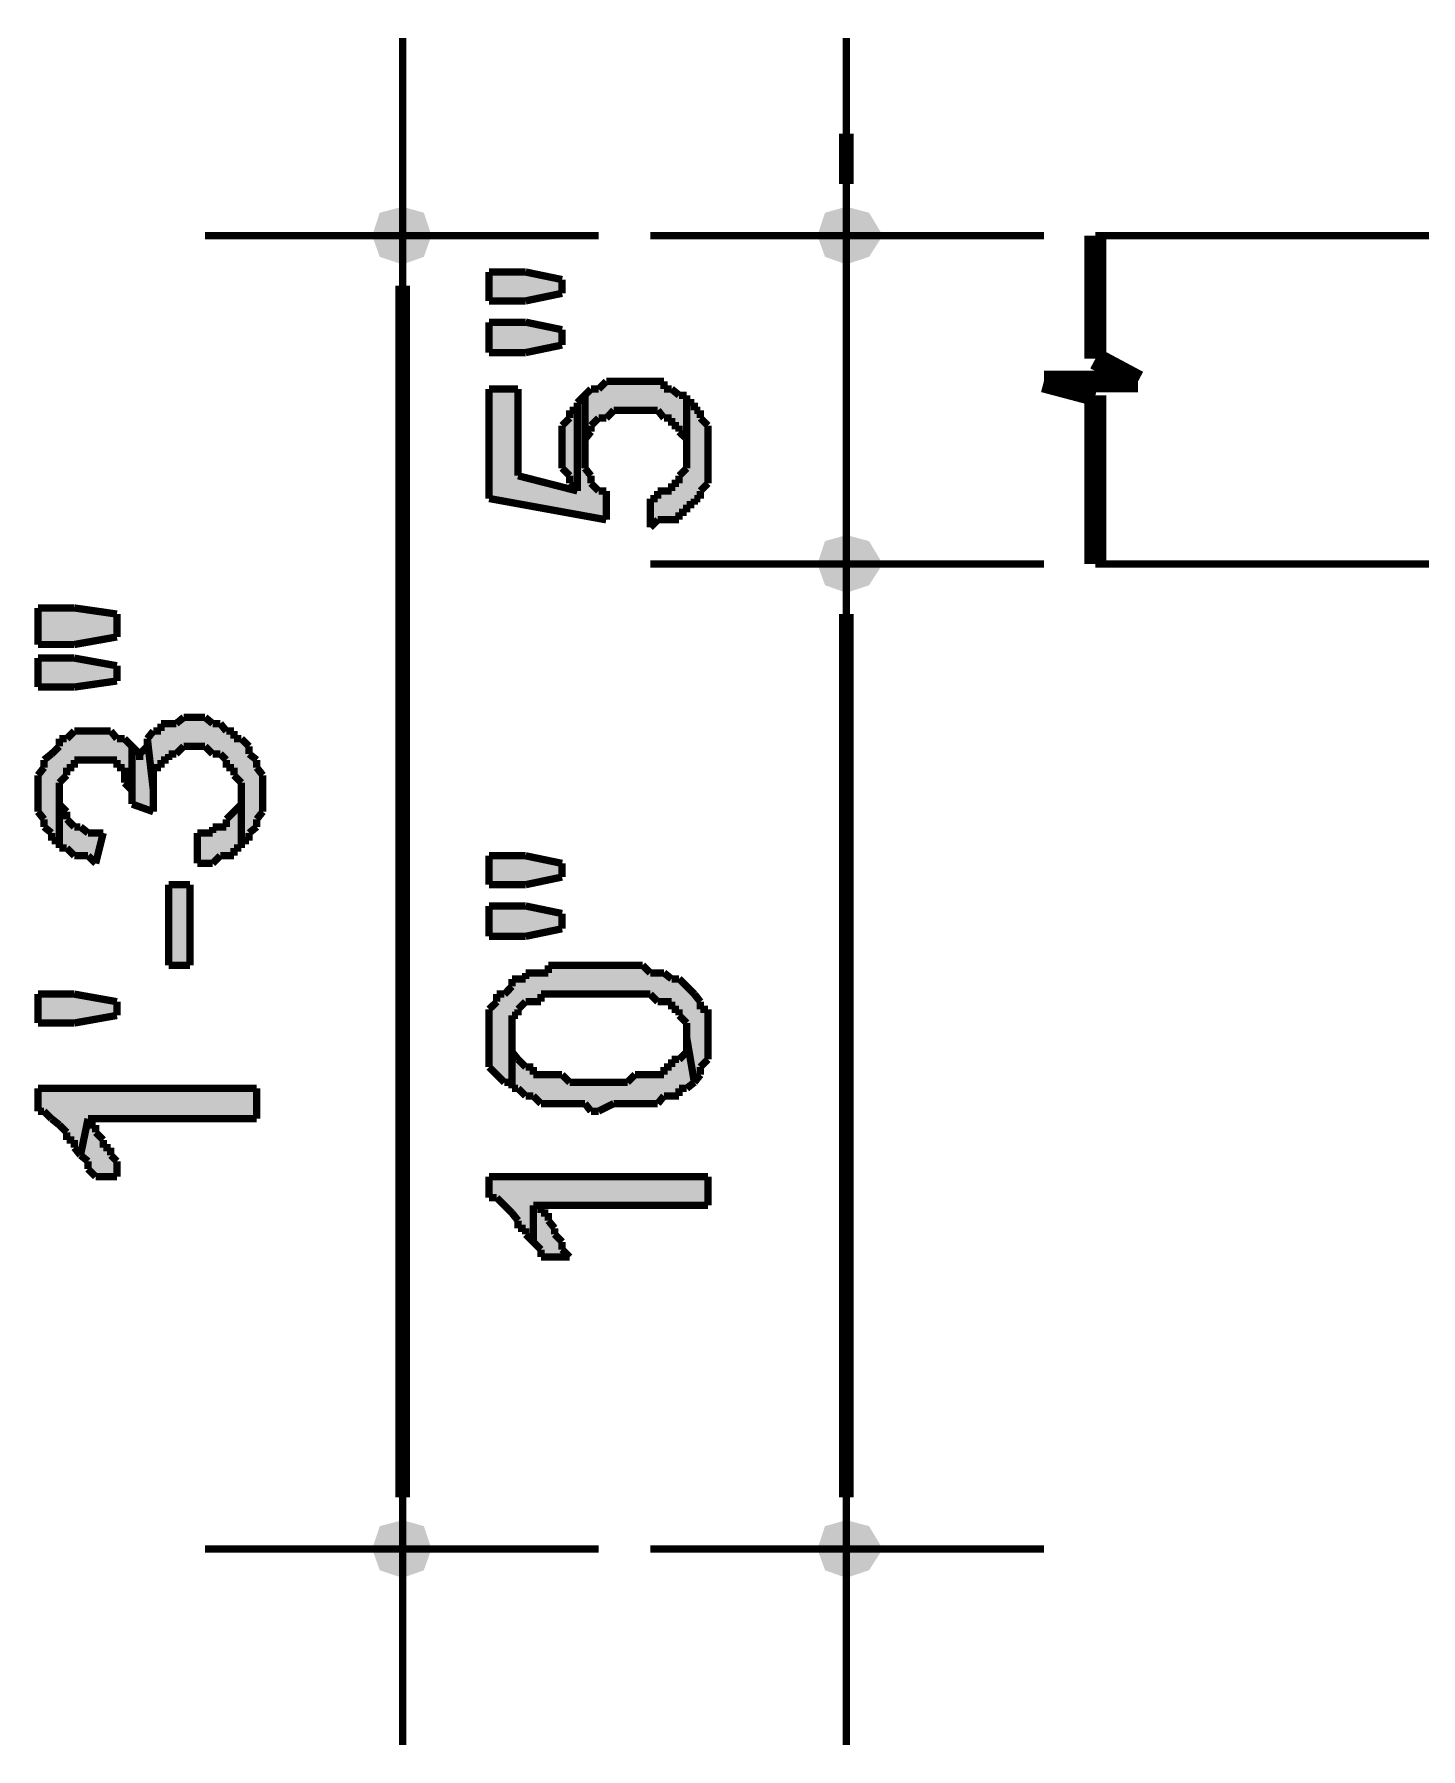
# Model space of a CAD drawing. Header units: millimetres. Extents: x 5 to 350, y 3 to 213.
# Drawn here: x 50.09 to 66.18, y 104.7 to 124.59 of the extents above; entities that cross this region are included whole.
import ezdxf

# ---------------------------------------------------------------- set-up
doc = ezdxf.new("R2010")
doc.units = ezdxf.units.MM
doc.layers.add('H', color=251, linetype='Continuous')
doc.layers.add('P', color=255, linetype='Continuous')

msp = doc.modelspace()

# ---------------------------------------------------------------- hatches: boundary and pattern name
at = {"layer": 'H', "linetype": 'Continuous'}
for points in [[(54.363, 122.255), (54.098, 122.52), (54.363, 122.59), (54.363, 122.255)], [(54.363, 122.255), (54.363, 122.59), (54.61, 122.52), (54.363, 122.255)], [(59.514, 122.255), (59.267, 122.52), (59.514, 122.59), (59.514, 122.255)], [(59.514, 122.255), (59.514, 122.59), (59.778, 122.52), (59.514, 122.255)], [(54.01, 122.255), (54.098, 122.52), (54.363, 122.255), (54.01, 122.255)], [(54.363, 122.255), (54.61, 122.52), (54.698, 122.255), (54.363, 122.255)], [(59.178, 122.255), (59.267, 122.52), (59.514, 122.255), (59.178, 122.255)], [(59.514, 122.255), (59.778, 122.52), (59.937, 122.255), (59.514, 122.255)], [(54.098, 122.008), (54.01, 122.255), (54.363, 122.255), (54.098, 122.008)], [(54.363, 121.92), (54.098, 122.008), (54.363, 122.255), (54.363, 121.92)], [(54.363, 121.92), (54.363, 122.255), (54.61, 122.008), (54.363, 121.92)], [(54.61, 122.008), (54.363, 122.255), (54.698, 122.255), (54.61, 122.008)], [(59.267, 122.008), (59.178, 122.255), (59.514, 122.255), (59.267, 122.008)], [(59.514, 121.92), (59.267, 122.008), (59.514, 122.255), (59.514, 121.92)], [(59.514, 121.92), (59.514, 122.255), (59.778, 122.008), (59.514, 121.92)], [(59.778, 122.008), (59.514, 122.255), (59.937, 122.255), (59.778, 122.008)], [(55.368, 121.497), (55.368, 121.832), (55.792, 121.832), (56.215, 121.744), (56.215, 121.585), (55.792, 121.497), (55.368, 121.497)], [(55.368, 120.897), (55.368, 121.25), (55.792, 121.25), (56.215, 121.162), (56.215, 120.985), (55.792, 120.897), (55.368, 120.897)], [(56.48, 119.892), (56.48, 120.403), (56.55, 120.474), (56.638, 120.474), (56.727, 120.562), (57.397, 120.562), (57.397, 120.474), (57.485, 120.474), (57.573, 120.403), (57.662, 120.403), (57.662, 119.892), (57.573, 119.98), (57.573, 120.05), (57.485, 120.05), (57.485, 120.138), (57.397, 120.138), (57.326, 120.227), (56.815, 120.227), (56.727, 120.138), (56.638, 120.138), (56.55, 120.05), (56.55, 119.98), (56.48, 119.892)], [(56.727, 118.957), (55.368, 119.204), (55.368, 120.474), (55.704, 120.474), (55.704, 119.468), (56.392, 119.292), (56.392, 120.315), (56.48, 120.403), (56.48, 119.556), (56.55, 119.468), (56.55, 119.38), (56.638, 119.292), (56.727, 119.292), (56.727, 118.957)], [(56.392, 119.292), (56.303, 119.38), (56.303, 119.468), (56.215, 119.556), (56.215, 120.05), (56.303, 120.138), (56.303, 120.227), (56.392, 120.227), (56.392, 119.292)], [(57.238, 118.868), (57.238, 119.204), (57.326, 119.204), (57.326, 119.292), (57.485, 119.292), (57.485, 119.38), (57.573, 119.38), (57.573, 119.468), (57.662, 119.556), (57.662, 120.315), (57.75, 120.315), (57.75, 120.227), (57.82, 120.227), (57.82, 120.138), (57.908, 120.05), (57.908, 119.38), (57.82, 119.292), (57.82, 119.204), (57.75, 119.204), (57.75, 119.133), (57.662, 119.133), (57.662, 119.045), (57.573, 119.045), (57.573, 118.957), (57.326, 118.957), (57.238, 118.868)], [(59.514, 118.445), (59.267, 118.71), (59.514, 118.78), (59.514, 118.445)], [(59.514, 118.445), (59.267, 118.71), (59.514, 118.78), (59.514, 118.445)], [(59.514, 118.445), (59.514, 118.78), (59.778, 118.71), (59.514, 118.445)], [(59.514, 118.445), (59.514, 118.78), (59.778, 118.71), (59.514, 118.445)], [(59.178, 118.445), (59.267, 118.71), (59.514, 118.445), (59.178, 118.445)], [(59.178, 118.445), (59.267, 118.71), (59.514, 118.445), (59.178, 118.445)], [(59.514, 118.445), (59.778, 118.71), (59.937, 118.445), (59.514, 118.445)], [(59.514, 118.445), (59.778, 118.71), (59.937, 118.445), (59.514, 118.445)], [(59.267, 118.198), (59.178, 118.445), (59.514, 118.445), (59.267, 118.198)], [(59.267, 118.198), (59.178, 118.445), (59.514, 118.445), (59.267, 118.198)], [(59.514, 118.11), (59.267, 118.198), (59.514, 118.445), (59.514, 118.11)], [(59.514, 118.11), (59.267, 118.198), (59.514, 118.445), (59.514, 118.11)], [(59.514, 118.11), (59.514, 118.445), (59.778, 118.198), (59.514, 118.11)], [(59.778, 118.198), (59.514, 118.445), (59.937, 118.445), (59.778, 118.198)], [(59.514, 118.11), (59.514, 118.445), (59.778, 118.198), (59.514, 118.11)], [(59.778, 118.198), (59.514, 118.445), (59.937, 118.445), (59.778, 118.198)], [(50.13, 117.51), (50.13, 117.934), (50.553, 117.934), (51.047, 117.863), (51.047, 117.598), (50.553, 117.51), (50.13, 117.51)], [(50.13, 117.016), (50.13, 117.352), (50.553, 117.352), (51.047, 117.263), (51.047, 117.087), (50.553, 117.016), (50.13, 117.016)], [(52.493, 115.235), (52.493, 115.905), (52.405, 115.993), (52.405, 116.082), (52.317, 116.082), (52.317, 116.17), (52.246, 116.24), (52.158, 116.24), (52.07, 116.328), (51.823, 116.328), (51.735, 116.24), (51.647, 116.24), (51.647, 116.17), (51.558, 116.17), (51.558, 116.082), (51.47, 116.082), (51.47, 115.817), (51.4, 116.417), (51.47, 116.505), (51.558, 116.505), (51.558, 116.593), (51.735, 116.593), (51.823, 116.664), (52.07, 116.664), (52.158, 116.593), (52.246, 116.593), (52.317, 116.505), (52.405, 116.505), (52.405, 116.417), (52.493, 116.417), (52.582, 116.328), (52.582, 116.24), (52.67, 116.17), (52.67, 116.082), (52.74, 115.993), (52.74, 115.57), (52.67, 115.482), (52.67, 115.394), (52.582, 115.323), (52.582, 115.235), (52.493, 115.235)], [(50.288, 115.235), (50.288, 115.323), (50.2, 115.394), (50.2, 115.482), (50.13, 115.57), (50.13, 115.993), (50.2, 116.082), (50.2, 116.17), (50.377, 116.328), (50.377, 116.417), (50.465, 116.417), (50.553, 116.505), (50.976, 116.505), (51.047, 116.417), (51.135, 116.417), (51.223, 116.328), (51.223, 115.817), (51.135, 115.905), (51.135, 116.082), (51.047, 116.082), (51.047, 116.17), (50.553, 116.17), (50.553, 116.082), (50.465, 116.082), (50.465, 115.993), (50.377, 115.905), (50.377, 115.235), (50.288, 115.235)], [(51.47, 115.57), (51.223, 115.658), (51.223, 116.328), (51.312, 116.24), (51.4, 116.328), (51.4, 116.417), (51.47, 115.817), (51.47, 115.57)], [(50.8, 114.97), (50.712, 115.058), (50.553, 115.058), (50.465, 115.147), (50.377, 115.147), (50.377, 115.658), (50.465, 115.57), (50.465, 115.482), (50.553, 115.394), (50.624, 115.394), (50.712, 115.323), (50.888, 115.323), (50.8, 114.97)], [(51.982, 114.97), (51.982, 115.323), (52.158, 115.323), (52.158, 115.394), (52.317, 115.394), (52.317, 115.482), (52.493, 115.658), (52.493, 115.147), (52.405, 115.147), (52.405, 115.058), (52.246, 115.058), (52.158, 114.97), (51.982, 114.97)], [(55.368, 114.723), (55.368, 115.058), (55.792, 115.058), (56.215, 114.97), (56.215, 114.812), (55.792, 114.723), (55.368, 114.723)], [(51.647, 113.788), (51.647, 114.723), (51.894, 114.723), (51.894, 113.788), (51.647, 113.788)], [(55.368, 114.124), (55.368, 114.476), (55.792, 114.476), (56.215, 114.388), (56.215, 114.212), (55.792, 114.124), (55.368, 114.124)], [(55.545, 112.43), (55.368, 112.607), (55.368, 113.277), (55.457, 113.365), (55.457, 113.453), (55.545, 113.453), (55.633, 113.542), (55.633, 113.63), (55.792, 113.63), (55.792, 113.7), (56.056, 113.7), (56.056, 113.788), (57.15, 113.788), (57.238, 113.7), (57.397, 113.7), (57.485, 113.63), (57.573, 113.63), (57.82, 113.365), (57.82, 113.277), (57.908, 113.277), (57.908, 112.695), (57.82, 112.607), (57.82, 112.518), (57.75, 112.43), (57.662, 112.942), (57.662, 113.118), (57.573, 113.206), (57.573, 113.277), (57.485, 113.277), (57.485, 113.365), (57.326, 113.365), (57.238, 113.453), (55.968, 113.453), (55.968, 113.365), (55.792, 113.365), (55.704, 113.277), (55.704, 113.206), (55.633, 113.206), (55.633, 112.43), (55.545, 112.43)], [(50.13, 113.118), (50.13, 113.453), (50.553, 113.453), (51.047, 113.365), (51.047, 113.206), (50.553, 113.118), (50.13, 113.118)], [(56.55, 112.095), (56.48, 112.183), (55.968, 112.183), (55.88, 112.272), (55.792, 112.272), (55.704, 112.36), (55.633, 112.36), (55.633, 112.783), (55.792, 112.607), (55.88, 112.607), (55.88, 112.518), (56.215, 112.518), (56.303, 112.43), (56.974, 112.43), (57.062, 112.518), (57.397, 112.518), (57.397, 112.607), (57.485, 112.607), (57.485, 112.695), (57.573, 112.695), (57.662, 112.783), (57.662, 112.942), (57.75, 112.43), (57.662, 112.36), (57.573, 112.36), (57.573, 112.272), (57.397, 112.272), (57.326, 112.183), (56.815, 112.183), (56.638, 112.095), (56.55, 112.095)], [(50.624, 111.584), (50.553, 111.672), (50.553, 111.76), (50.465, 111.76), (50.465, 111.848), (50.2, 112.095), (50.13, 112.095), (50.13, 112.36), (52.67, 112.36), (52.67, 112.007), (50.712, 112.007), (50.624, 111.584)], [(50.8, 111.337), (50.712, 111.425), (50.712, 111.513), (50.624, 111.584), (50.712, 112.007), (50.712, 111.936), (50.8, 111.936), (50.8, 111.848), (50.888, 111.76), (50.888, 111.672), (50.976, 111.672), (50.976, 111.584), (51.047, 111.513), (51.047, 111.337), (50.8, 111.337)], [(55.88, 110.578), (55.792, 110.666), (55.792, 110.737), (55.704, 110.737), (55.704, 110.825), (55.457, 111.09), (55.368, 111.09), (55.368, 111.337), (57.908, 111.337), (57.908, 111.002), (55.88, 111.002), (55.88, 110.578)], [(55.968, 110.402), (55.968, 110.49), (55.88, 110.578), (55.88, 111.002), (55.968, 111.002), (55.968, 110.913), (56.056, 110.913), (56.056, 110.825), (56.127, 110.737), (56.127, 110.666), (56.215, 110.578), (56.215, 110.49), (56.303, 110.402), (55.968, 110.402)], [(54.01, 107.015), (54.098, 107.28), (54.363, 107.015), (54.01, 107.015)], [(54.363, 107.015), (54.098, 107.28), (54.363, 107.35), (54.363, 107.015)], [(54.363, 107.015), (54.363, 107.35), (54.61, 107.28), (54.363, 107.015)], [(54.363, 107.015), (54.61, 107.28), (54.698, 107.015), (54.363, 107.015)], [(59.178, 107.015), (59.267, 107.28), (59.514, 107.015), (59.178, 107.015)], [(59.514, 107.015), (59.267, 107.28), (59.514, 107.35), (59.514, 107.015)], [(59.514, 107.015), (59.514, 107.35), (59.778, 107.28), (59.514, 107.015)], [(59.514, 107.015), (59.778, 107.28), (59.937, 107.015), (59.514, 107.015)], [(54.098, 106.768), (54.01, 107.015), (54.363, 107.015), (54.098, 106.768)], [(54.363, 106.68), (54.098, 106.768), (54.363, 107.015), (54.363, 106.68)], [(54.363, 106.68), (54.363, 107.015), (54.61, 106.768), (54.363, 106.68)], [(54.61, 106.768), (54.363, 107.015), (54.698, 107.015), (54.61, 106.768)], [(59.267, 106.768), (59.178, 107.015), (59.514, 107.015), (59.267, 106.768)], [(59.514, 106.68), (59.267, 106.768), (59.514, 107.015), (59.514, 106.68)], [(59.514, 106.68), (59.514, 107.015), (59.778, 106.768), (59.514, 106.68)], [(59.778, 106.768), (59.514, 107.015), (59.937, 107.015), (59.778, 106.768)]]:
    msp.add_hatch(color=256, dxfattribs=at).paths.add_polyline_path(points)

# ---------------------------------------------------------------- linework, layer by layer
at = {"layer": 'P'}
for points, const_width in [([(54.363, 119.98), (54.363, 124.548)], 0.085), ([(59.514, 124.548), (59.514, 119.98)], 0.085), ([(59.514, 122.855), (59.514, 123.437)], 0.169), ([(62.406, 120.826), (62.406, 122.255)], 0.254), ([(52.07, 122.255), (56.638, 122.255)], 0.085), ([(61.807, 122.255), (57.238, 122.255)], 0.085), ([(83.485, 122.255), (62.406, 122.255)], 0.085), ([(54.363, 121.673), (54.363, 107.615)], 0.169), ([(55.368, 121.832), (55.368, 121.497)], 0.085), ([(55.792, 121.832), (55.368, 121.832)], 0.085), ([(56.215, 121.744), (55.792, 121.832)], 0.085), ([(56.215, 121.585), (56.215, 121.744)], 0.085), ([(55.792, 121.497), (56.215, 121.585)], 0.085), ([(55.368, 121.497), (55.792, 121.497)], 0.085), ([(55.368, 121.25), (55.368, 120.897)], 0.085), ([(55.792, 121.25), (55.368, 121.25)], 0.085), ([(56.215, 121.162), (55.792, 121.25)], 0.085), ([(56.215, 120.985), (56.215, 121.162)], 0.085), ([(55.792, 120.897), (56.215, 120.985)], 0.085), ([(62.9, 120.562), (62.406, 120.826)], 0.254), ([(55.368, 120.897), (55.792, 120.897)], 0.085), ([(59.514, 116.17), (59.514, 120.738)], 0.085), ([(59.514, 116.17), (59.514, 120.738)], 0.085), ([(56.727, 120.562), (56.638, 120.474)], 0.085), ([(56.815, 120.562), (56.727, 120.562)], 0.085), ([(56.903, 120.562), (56.815, 120.562)], 0.085), ([(56.974, 120.562), (56.903, 120.562)], 0.085), ([(57.062, 120.562), (56.974, 120.562)], 0.085), ([(57.15, 120.562), (57.062, 120.562)], 0.085), ([(57.238, 120.562), (57.15, 120.562)], 0.085), ([(57.326, 120.562), (57.238, 120.562)], 0.085), ([(57.397, 120.562), (57.326, 120.562)], 0.085), ([(57.397, 120.474), (57.397, 120.562)], 0.085), ([(62.406, 120.403), (61.807, 120.562)], 0.254), ([(61.807, 120.562), (62.9, 120.562)], 0.254), ([(55.368, 120.474), (55.368, 119.204)], 0.085), ([(55.704, 120.474), (55.368, 120.474)], 0.085), ([(55.704, 119.468), (55.704, 120.474)], 0.085), ([(56.48, 120.403), (56.392, 120.315)], 0.085), ([(56.392, 119.292), (56.392, 120.315)], 0.085), ([(56.392, 120.315), (56.392, 120.227)], 0.085), ([(56.392, 120.315), (56.392, 119.292)], 0.085), ([(56.55, 120.474), (56.48, 120.403)], 0.085), ([(56.48, 120.403), (56.48, 119.715)], 0.085), ([(56.48, 120.403), (56.48, 120.403)], 0.085), ([(56.48, 119.715), (56.48, 120.403)], 0.085), ([(56.638, 120.474), (56.55, 120.474)], 0.085), ([(57.485, 120.474), (57.397, 120.474)], 0.085), ([(57.573, 120.403), (57.485, 120.474)], 0.085), ([(57.662, 120.403), (57.573, 120.403)], 0.085), ([(57.662, 120.315), (57.662, 120.403)], 0.085), ([(57.75, 120.315), (57.662, 120.315)], 0.085), ([(57.662, 120.315), (57.662, 119.715)], 0.085), ([(57.662, 119.715), (57.662, 120.315)], 0.085), ([(57.75, 120.227), (57.75, 120.315)], 0.085), ([(62.406, 118.445), (62.406, 120.403)], 0.254), ([(56.303, 120.138), (56.215, 120.05)], 0.085), ([(56.392, 120.227), (56.303, 120.227)], 0.085), ([(56.303, 120.227), (56.303, 120.138)], 0.085), ([(56.55, 120.05), (56.638, 120.138)], 0.085), ([(56.638, 120.138), (56.727, 120.138)], 0.085), ([(56.727, 120.138), (56.815, 120.227)], 0.085), ([(56.815, 120.227), (56.903, 120.227)], 0.085), ([(56.903, 120.227), (56.974, 120.227)], 0.085), ([(56.974, 120.227), (57.062, 120.227)], 0.085), ([(57.062, 120.227), (57.15, 120.227)], 0.085), ([(57.15, 120.227), (57.238, 120.227)], 0.085), ([(57.238, 120.227), (57.326, 120.227)], 0.085), ([(57.326, 120.227), (57.397, 120.138)], 0.085), ([(57.397, 120.138), (57.485, 120.138)], 0.085), ([(57.485, 120.138), (57.485, 120.05)], 0.085), ([(57.82, 120.227), (57.75, 120.227)], 0.085), ([(57.82, 120.138), (57.82, 120.227)], 0.085), ([(57.908, 120.05), (57.82, 120.138)], 0.085), ([(56.215, 120.05), (56.215, 119.98)], 0.085), ([(56.215, 119.98), (56.215, 119.892)], 0.085), ([(56.48, 119.892), (56.55, 119.98)], 0.085), ([(56.55, 119.98), (56.55, 120.05)], 0.085), ([(57.485, 120.05), (57.573, 120.05)], 0.085), ([(57.573, 120.05), (57.573, 119.98)], 0.085), ([(57.573, 119.98), (57.662, 119.892)], 0.085), ([(57.908, 119.98), (57.908, 120.05)], 0.085), ([(57.908, 119.892), (57.908, 119.98)], 0.085), ([(56.215, 119.892), (56.215, 119.803)], 0.085), ([(56.215, 119.803), (56.215, 119.715)], 0.085), ([(56.215, 119.715), (56.215, 119.627)], 0.085), ([(56.48, 119.803), (56.48, 119.892)], 0.085), ([(56.48, 119.715), (56.48, 119.803)], 0.085), ([(56.48, 119.627), (56.48, 119.715)], 0.085), ([(57.662, 119.892), (57.662, 119.803)], 0.085), ([(57.662, 119.803), (57.662, 119.715)], 0.085), ([(57.662, 119.715), (57.662, 119.627)], 0.085), ([(57.908, 119.803), (57.908, 119.892)], 0.085), ([(57.908, 119.715), (57.908, 119.803)], 0.085), ([(57.908, 119.627), (57.908, 119.715)], 0.085), ([(56.215, 119.627), (56.215, 119.556)], 0.085), ([(56.215, 119.556), (56.303, 119.468)], 0.085), ([(56.48, 119.556), (56.48, 119.627)], 0.085), ([(56.55, 119.468), (56.48, 119.556)], 0.085), ([(57.662, 119.556), (57.573, 119.468)], 0.085), ([(57.662, 119.627), (57.662, 119.556)], 0.085), ([(57.908, 119.556), (57.908, 119.627)], 0.085), ([(57.908, 119.468), (57.908, 119.556)], 0.085), ([(56.392, 119.292), (55.704, 119.468)], 0.085), ([(56.303, 119.468), (56.303, 119.38)], 0.085), ([(56.303, 119.38), (56.392, 119.292)], 0.085), ([(56.55, 119.38), (56.55, 119.468)], 0.085), ([(56.638, 119.292), (56.55, 119.38)], 0.085), ([(57.573, 119.38), (57.485, 119.38)], 0.085), ([(57.485, 119.38), (57.485, 119.292)], 0.085), ([(57.573, 119.468), (57.573, 119.38)], 0.085), ([(57.82, 119.292), (57.908, 119.38)], 0.085), ([(57.908, 119.38), (57.908, 119.468)], 0.085), ([(55.368, 119.204), (56.727, 118.957)], 0.085), ([(56.727, 119.292), (56.638, 119.292)], 0.085), ([(56.727, 119.204), (56.727, 119.292)], 0.085), ([(56.727, 118.957), (56.727, 119.204)], 0.085), ([(57.238, 119.204), (57.238, 118.868)], 0.085), ([(57.326, 119.204), (57.238, 119.204)], 0.085), ([(57.397, 119.292), (57.326, 119.292)], 0.085), ([(57.326, 119.292), (57.326, 119.204)], 0.085), ([(57.485, 119.292), (57.397, 119.292)], 0.085), ([(57.662, 119.045), (57.662, 119.133)], 0.085), ([(57.662, 119.133), (57.75, 119.133)], 0.085), ([(57.75, 119.133), (57.75, 119.204)], 0.085), ([(57.75, 119.204), (57.82, 119.204)], 0.085), ([(57.82, 119.204), (57.82, 119.292)], 0.085), ([(57.238, 118.868), (57.326, 118.957)], 0.085), ([(57.326, 118.957), (57.397, 118.957)], 0.085), ([(57.397, 118.957), (57.485, 118.957)], 0.085), ([(57.485, 118.957), (57.573, 118.957)], 0.085), ([(57.573, 118.957), (57.573, 119.045)], 0.085), ([(57.573, 119.045), (57.662, 119.045)], 0.085), ([(57.238, 118.445), (61.807, 118.445)], 0.085), ([(57.238, 118.445), (61.807, 118.445)], 0.085), ([(62.406, 118.445), (68.756, 118.445)], 0.085), ([(50.13, 117.934), (50.13, 117.51)], 0.085), ([(50.553, 117.934), (50.13, 117.934)], 0.085), ([(51.047, 117.863), (50.553, 117.934)], 0.085), ([(51.047, 117.598), (51.047, 117.863)], 0.085), ([(59.514, 117.863), (59.514, 117.352)], 0.169), ([(59.514, 117.863), (59.514, 107.615)], 0.169), ([(50.553, 117.51), (51.047, 117.598)], 0.085), ([(50.13, 117.51), (50.553, 117.51)], 0.085), ([(50.13, 117.352), (50.13, 117.016)], 0.085), ([(50.553, 117.352), (50.13, 117.352)], 0.085), ([(51.047, 117.263), (50.553, 117.352)], 0.085), ([(51.047, 117.087), (51.047, 117.263)], 0.085), ([(50.13, 117.016), (50.553, 117.016)], 0.085), ([(50.553, 117.016), (51.047, 117.087)], 0.085), ([(51.647, 116.593), (51.558, 116.593)], 0.085), ([(51.558, 116.593), (51.558, 116.505)], 0.085), ([(51.735, 116.593), (51.647, 116.593)], 0.085), ([(51.823, 116.664), (51.735, 116.593)], 0.085), ([(51.894, 116.664), (51.823, 116.664)], 0.085), ([(51.982, 116.664), (51.894, 116.664)], 0.085), ([(52.07, 116.664), (51.982, 116.664)], 0.085), ([(52.158, 116.593), (52.07, 116.664)], 0.085), ([(52.246, 116.593), (52.158, 116.593)], 0.085), ([(52.317, 116.505), (52.246, 116.593)], 0.085), ([(50.465, 116.417), (50.377, 116.417)], 0.085), ([(50.377, 116.417), (50.377, 116.328)], 0.085), ([(50.553, 116.505), (50.465, 116.417)], 0.085), ([(50.624, 116.505), (50.553, 116.505)], 0.085), ([(50.712, 116.505), (50.624, 116.505)], 0.085), ([(50.8, 116.505), (50.712, 116.505)], 0.085), ([(50.888, 116.505), (50.8, 116.505)], 0.085), ([(50.976, 116.505), (50.888, 116.505)], 0.085), ([(51.047, 116.417), (50.976, 116.505)], 0.085), ([(51.135, 116.417), (51.047, 116.417)], 0.085), ([(51.223, 116.328), (51.135, 116.417)], 0.085), ([(51.47, 116.505), (51.4, 116.417)], 0.085), ([(51.4, 116.417), (51.47, 115.817)], 0.085), ([(51.47, 115.817), (51.4, 116.417)], 0.085), ([(51.4, 116.417), (51.4, 116.328)], 0.085), ([(51.558, 116.505), (51.47, 116.505)], 0.085), ([(52.405, 116.505), (52.317, 116.505)], 0.085), ([(52.405, 116.417), (52.405, 116.505)], 0.085), ([(52.493, 116.417), (52.405, 116.417)], 0.085), ([(52.582, 116.328), (52.493, 116.417)], 0.085), ([(50.288, 116.24), (50.2, 116.17)], 0.085), ([(50.2, 116.17), (50.2, 116.082)], 0.085), ([(50.377, 116.328), (50.288, 116.24)], 0.085), ([(50.553, 116.082), (50.553, 116.17)], 0.085), ([(50.553, 116.17), (50.624, 116.17)], 0.085), ([(50.624, 116.17), (50.712, 116.17)], 0.085), ([(50.712, 116.17), (50.8, 116.17)], 0.085), ([(50.8, 116.17), (50.888, 116.17)], 0.085), ([(50.888, 116.17), (50.976, 116.17)], 0.085), ([(50.976, 116.17), (51.047, 116.17)], 0.085), ([(51.047, 116.17), (51.047, 116.082)], 0.085), ([(51.312, 116.24), (51.223, 116.328)], 0.085), ([(51.223, 116.328), (51.223, 115.658)], 0.085), ([(51.223, 115.658), (51.223, 116.328)], 0.085), ([(51.4, 116.328), (51.312, 116.24)], 0.085), ([(51.312, 116.24), (51.312, 116.17)], 0.085), ([(51.312, 116.17), (51.312, 116.24)], 0.085), ([(51.558, 116.082), (51.558, 116.17)], 0.085), ([(51.558, 116.17), (51.647, 116.17)], 0.085), ([(51.647, 116.17), (51.647, 116.24)], 0.085), ([(51.647, 116.24), (51.735, 116.24)], 0.085), ([(51.735, 116.24), (51.823, 116.328)], 0.085), ([(51.823, 116.328), (51.894, 116.328)], 0.085), ([(51.894, 116.328), (51.982, 116.328)], 0.085), ([(51.982, 116.328), (52.07, 116.328)], 0.085), ([(52.07, 116.328), (52.158, 116.24)], 0.085), ([(52.158, 116.24), (52.246, 116.24)], 0.085), ([(52.246, 116.24), (52.317, 116.17)], 0.085), ([(52.317, 116.17), (52.317, 116.082)], 0.085), ([(52.582, 116.24), (52.582, 116.328)], 0.085), ([(52.67, 116.17), (52.582, 116.24)], 0.085), ([(52.67, 116.082), (52.67, 116.17)], 0.085), ([(50.2, 116.082), (50.13, 115.993)], 0.085), ([(50.13, 115.993), (50.13, 115.905)], 0.085), ([(50.377, 115.905), (50.465, 115.993)], 0.085), ([(50.465, 115.993), (50.465, 116.082)], 0.085), ([(50.465, 116.082), (50.553, 116.082)], 0.085), ([(51.047, 116.082), (51.135, 116.082)], 0.085), ([(51.135, 116.082), (51.135, 115.993)], 0.085), ([(51.135, 115.993), (51.135, 115.905)], 0.085), ([(51.47, 115.993), (51.47, 116.082)], 0.085), ([(51.47, 116.082), (51.558, 116.082)], 0.085), ([(51.47, 115.905), (51.47, 115.993)], 0.085), ([(52.317, 116.082), (52.405, 116.082)], 0.085), ([(52.405, 116.082), (52.405, 115.993)], 0.085), ([(52.405, 115.993), (52.493, 115.905)], 0.085), ([(52.74, 115.993), (52.67, 116.082)], 0.085), ([(52.74, 115.905), (52.74, 115.993)], 0.085), ([(50.13, 115.905), (50.13, 115.817)], 0.085), ([(50.13, 115.817), (50.13, 115.746)], 0.085), ([(50.13, 115.746), (50.13, 115.658)], 0.085), ([(50.377, 115.817), (50.377, 115.905)], 0.085), ([(50.377, 115.746), (50.377, 115.817)], 0.085), ([(50.377, 115.658), (50.377, 115.746)], 0.085), ([(50.377, 115.746), (50.377, 115.746)], 0.085), ([(50.377, 115.746), (50.377, 115.235)], 0.085), ([(50.377, 115.235), (50.377, 115.746)], 0.085), ([(51.135, 115.905), (51.223, 115.817)], 0.085), ([(51.223, 115.817), (51.223, 115.746)], 0.085), ([(51.223, 115.746), (51.223, 115.658)], 0.085), ([(51.47, 115.817), (51.47, 115.905)], 0.085), ([(51.47, 115.746), (51.47, 115.817)], 0.085), ([(51.47, 115.658), (51.47, 115.746)], 0.085), ([(52.493, 115.905), (52.493, 115.817)], 0.085), ([(52.493, 115.147), (52.493, 115.817)], 0.085), ([(52.493, 115.817), (52.493, 115.746)], 0.085), ([(52.493, 115.817), (52.493, 115.147)], 0.085), ([(52.493, 115.746), (52.493, 115.658)], 0.085), ([(52.74, 115.817), (52.74, 115.905)], 0.085), ([(52.74, 115.746), (52.74, 115.817)], 0.085), ([(52.74, 115.658), (52.74, 115.746)], 0.085), ([(50.13, 115.658), (50.13, 115.57)], 0.085), ([(50.13, 115.57), (50.2, 115.482)], 0.085), ([(50.465, 115.57), (50.377, 115.658)], 0.085), ([(50.465, 115.482), (50.465, 115.57)], 0.085), ([(51.223, 115.658), (51.47, 115.57)], 0.085), ([(51.223, 115.658), (51.223, 115.658)], 0.085), ([(51.47, 115.57), (51.47, 115.658)], 0.085), ([(52.405, 115.57), (52.317, 115.482)], 0.085), ([(52.493, 115.658), (52.405, 115.57)], 0.085), ([(52.67, 115.482), (52.74, 115.57)], 0.085), ([(52.74, 115.57), (52.74, 115.658)], 0.085), ([(50.2, 115.482), (50.2, 115.394)], 0.085), ([(50.2, 115.394), (50.288, 115.323)], 0.085), ([(50.553, 115.394), (50.465, 115.482)], 0.085), ([(50.624, 115.394), (50.553, 115.394)], 0.085), ([(50.712, 115.323), (50.624, 115.394)], 0.085), ([(52.246, 115.394), (52.158, 115.394)], 0.085), ([(52.158, 115.394), (52.158, 115.323)], 0.085), ([(52.317, 115.394), (52.246, 115.394)], 0.085), ([(52.317, 115.482), (52.317, 115.394)], 0.085), ([(52.582, 115.323), (52.67, 115.394)], 0.085), ([(52.67, 115.394), (52.67, 115.482)], 0.085), ([(50.288, 115.323), (50.288, 115.235)], 0.085), ([(50.288, 115.235), (50.377, 115.235)], 0.085), ([(50.377, 115.235), (50.377, 115.147)], 0.085), ([(50.377, 115.147), (50.465, 115.147)], 0.085), ([(50.465, 115.147), (50.553, 115.058)], 0.085), ([(50.8, 115.323), (50.712, 115.323)], 0.085), ([(50.8, 114.97), (50.888, 115.323)], 0.085), ([(50.888, 115.323), (50.8, 115.323)], 0.085), ([(51.982, 115.323), (51.982, 114.97)], 0.085), ([(52.07, 115.323), (51.982, 115.323)], 0.085), ([(52.158, 115.323), (52.07, 115.323)], 0.085), ([(52.405, 115.058), (52.405, 115.147)], 0.085), ([(52.405, 115.147), (52.493, 115.147)], 0.085), ([(52.493, 115.147), (52.493, 115.235)], 0.085), ([(52.493, 115.235), (52.582, 115.235)], 0.085), ([(52.582, 115.235), (52.582, 115.323)], 0.085), ([(50.553, 115.058), (50.624, 115.058)], 0.085), ([(50.624, 115.058), (50.712, 115.058)], 0.085), ([(50.712, 115.058), (50.8, 114.97)], 0.085), ([(51.982, 114.97), (52.07, 114.97)], 0.085), ([(52.07, 114.97), (52.158, 114.97)], 0.085), ([(52.158, 114.97), (52.246, 115.058)], 0.085), ([(52.246, 115.058), (52.317, 115.058)], 0.085), ([(52.317, 115.058), (52.405, 115.058)], 0.085), ([(55.368, 115.058), (55.368, 114.723)], 0.085), ([(55.792, 115.058), (55.368, 115.058)], 0.085), ([(56.215, 114.97), (55.792, 115.058)], 0.085), ([(56.215, 114.812), (56.215, 114.97)], 0.085), ([(55.792, 114.723), (56.215, 114.812)], 0.085), ([(51.647, 113.788), (51.647, 114.723)], 0.085), ([(51.647, 114.723), (51.894, 114.723)], 0.085), ([(51.894, 114.723), (51.894, 113.788)], 0.085), ([(55.368, 114.723), (55.792, 114.723)], 0.085), ([(55.368, 114.476), (55.368, 114.124)], 0.085), ([(55.792, 114.476), (55.368, 114.476)], 0.085), ([(56.215, 114.388), (55.792, 114.476)], 0.085), ([(56.215, 114.212), (56.215, 114.388)], 0.085), ([(55.792, 114.124), (56.215, 114.212)], 0.085), ([(55.368, 114.124), (55.792, 114.124)], 0.085), ([(51.894, 113.788), (51.647, 113.788)], 0.085), ([(51.894, 113.788), (51.894, 113.788)], 0.085), ([(56.127, 113.788), (56.056, 113.788)], 0.085), ([(56.056, 113.788), (56.056, 113.7)], 0.085), ([(56.215, 113.788), (56.127, 113.788)], 0.085), ([(56.303, 113.788), (56.215, 113.788)], 0.085), ([(56.392, 113.788), (56.303, 113.788)], 0.085), ([(56.48, 113.788), (56.392, 113.788)], 0.085), ([(56.55, 113.788), (56.48, 113.788)], 0.085), ([(56.638, 113.788), (56.55, 113.788)], 0.085), ([(56.727, 113.788), (56.638, 113.788)], 0.085), ([(56.815, 113.788), (56.727, 113.788)], 0.085), ([(56.903, 113.788), (56.815, 113.788)], 0.085), ([(56.974, 113.788), (56.903, 113.788)], 0.085), ([(57.062, 113.788), (56.974, 113.788)], 0.085), ([(57.15, 113.788), (57.062, 113.788)], 0.085), ([(57.238, 113.7), (57.15, 113.788)], 0.085), ([(55.704, 113.63), (55.633, 113.63)], 0.085), ([(55.633, 113.63), (55.633, 113.542)], 0.085), ([(55.792, 113.63), (55.704, 113.63)], 0.085), ([(55.88, 113.7), (55.792, 113.7)], 0.085), ([(55.792, 113.7), (55.792, 113.63)], 0.085), ([(55.968, 113.7), (55.88, 113.7)], 0.085), ([(56.056, 113.7), (55.968, 113.7)], 0.085), ([(57.326, 113.7), (57.238, 113.7)], 0.085), ([(57.397, 113.7), (57.326, 113.7)], 0.085), ([(57.485, 113.63), (57.397, 113.7)], 0.085), ([(57.573, 113.63), (57.485, 113.63)], 0.085), ([(57.662, 113.542), (57.573, 113.63)], 0.085), ([(50.13, 113.118), (50.13, 113.453)], 0.085), ([(50.13, 113.453), (50.553, 113.453)], 0.085), ([(50.553, 113.453), (51.047, 113.365)], 0.085), ([(51.047, 113.365), (51.047, 113.206)], 0.085), ([(55.457, 113.365), (55.368, 113.277)], 0.085), ([(55.545, 113.453), (55.457, 113.453)], 0.085), ([(55.457, 113.453), (55.457, 113.365)], 0.085), ([(55.633, 113.542), (55.545, 113.453)], 0.085), ([(55.704, 113.277), (55.792, 113.365)], 0.085), ([(55.792, 113.365), (55.88, 113.365)], 0.085), ([(55.88, 113.365), (55.968, 113.365)], 0.085), ([(55.968, 113.365), (55.968, 113.453)], 0.085), ([(55.968, 113.453), (56.056, 113.453)], 0.085), ([(56.056, 113.453), (56.127, 113.453)], 0.085), ([(56.127, 113.453), (56.215, 113.453)], 0.085), ([(56.215, 113.453), (56.303, 113.453)], 0.085), ([(56.303, 113.453), (56.392, 113.453)], 0.085), ([(56.392, 113.453), (56.48, 113.453)], 0.085), ([(56.48, 113.453), (56.55, 113.453)], 0.085), ([(56.55, 113.453), (56.638, 113.453)], 0.085), ([(56.638, 113.453), (56.727, 113.453)], 0.085), ([(56.727, 113.453), (56.815, 113.453)], 0.085), ([(56.815, 113.453), (56.903, 113.453)], 0.085), ([(56.903, 113.453), (56.974, 113.453)], 0.085), ([(56.974, 113.453), (57.062, 113.453)], 0.085), ([(57.062, 113.453), (57.15, 113.453)], 0.085), ([(57.15, 113.453), (57.238, 113.453)], 0.085), ([(57.238, 113.453), (57.326, 113.365)], 0.085), ([(57.326, 113.365), (57.397, 113.365)], 0.085), ([(57.397, 113.365), (57.485, 113.365)], 0.085), ([(57.485, 113.365), (57.485, 113.277)], 0.085), ([(57.75, 113.453), (57.662, 113.542)], 0.085), ([(57.82, 113.365), (57.75, 113.453)], 0.085), ([(57.82, 113.277), (57.82, 113.365)], 0.085), ([(51.047, 113.206), (50.553, 113.118)], 0.085), ([(51.047, 113.206), (51.047, 113.206)], 0.085), ([(55.368, 113.277), (55.368, 113.206)], 0.085), ([(55.368, 113.206), (55.368, 113.118)], 0.085), ([(55.633, 113.118), (55.633, 113.206)], 0.085), ([(55.633, 113.206), (55.704, 113.206)], 0.085), ([(55.704, 113.206), (55.704, 113.277)], 0.085), ([(57.485, 113.277), (57.573, 113.277)], 0.085), ([(57.573, 113.277), (57.573, 113.206)], 0.085), ([(57.573, 113.206), (57.662, 113.118)], 0.085), ([(57.908, 113.277), (57.82, 113.277)], 0.085), ([(57.908, 113.206), (57.908, 113.277)], 0.085), ([(57.908, 113.118), (57.908, 113.206)], 0.085), ([(50.553, 113.118), (50.13, 113.118)], 0.085), ([(55.368, 113.118), (55.368, 113.03)], 0.085), ([(55.368, 113.03), (55.368, 112.942)], 0.085), ([(55.633, 113.03), (55.633, 113.118)], 0.085), ([(55.633, 112.942), (55.633, 113.03)], 0.085), ([(57.662, 113.118), (57.662, 113.03)], 0.085), ([(57.662, 113.03), (57.662, 112.942)], 0.085), ([(57.908, 113.03), (57.908, 113.118)], 0.085), ([(57.908, 112.942), (57.908, 113.03)], 0.085), ([(55.368, 112.942), (55.368, 112.854)], 0.085), ([(55.368, 112.854), (55.368, 112.783)], 0.085), ([(55.368, 112.783), (55.368, 112.695)], 0.085), ([(55.633, 112.854), (55.633, 112.942)], 0.085), ([(55.633, 112.942), (55.633, 112.43)], 0.085), ([(55.633, 112.43), (55.633, 112.942)], 0.085), ([(55.633, 112.783), (55.633, 112.854)], 0.085), ([(55.704, 112.695), (55.633, 112.783)], 0.085), ([(57.662, 112.783), (57.573, 112.695)], 0.085), ([(57.75, 112.43), (57.662, 112.942)], 0.085), ([(57.662, 112.942), (57.662, 112.854)], 0.085), ([(57.662, 112.942), (57.75, 112.43)], 0.085), ([(57.662, 112.854), (57.662, 112.783)], 0.085), ([(57.908, 112.854), (57.908, 112.942)], 0.085), ([(57.908, 112.783), (57.908, 112.854)], 0.085), ([(57.908, 112.695), (57.908, 112.783)], 0.085), ([(55.368, 112.695), (55.368, 112.607)], 0.085), ([(55.368, 112.607), (55.457, 112.518)], 0.085), ([(55.792, 112.607), (55.704, 112.695)], 0.085), ([(55.88, 112.607), (55.792, 112.607)], 0.085), ([(55.88, 112.518), (55.88, 112.607)], 0.085), ([(57.485, 112.607), (57.397, 112.607)], 0.085), ([(57.397, 112.607), (57.397, 112.518)], 0.085), ([(57.573, 112.695), (57.485, 112.695)], 0.085), ([(57.485, 112.695), (57.485, 112.607)], 0.085), ([(57.82, 112.607), (57.908, 112.695)], 0.085), ([(57.82, 112.518), (57.82, 112.607)], 0.085), ([(50.13, 112.36), (50.13, 112.095)], 0.085), ([(52.67, 112.36), (50.13, 112.36)], 0.085), ([(52.67, 112.007), (52.67, 112.36)], 0.085), ([(55.457, 112.518), (55.545, 112.43)], 0.085), ([(55.545, 112.43), (55.633, 112.43)], 0.085), ([(55.633, 112.43), (55.633, 112.36)], 0.085), ([(55.633, 112.36), (55.704, 112.36)], 0.085), ([(55.704, 112.36), (55.792, 112.272)], 0.085), ([(55.968, 112.518), (55.88, 112.518)], 0.085), ([(56.056, 112.518), (55.968, 112.518)], 0.085), ([(56.127, 112.518), (56.056, 112.518)], 0.085), ([(56.215, 112.518), (56.127, 112.518)], 0.085), ([(56.303, 112.43), (56.215, 112.518)], 0.085), ([(56.392, 112.43), (56.303, 112.43)], 0.085), ([(56.48, 112.43), (56.392, 112.43)], 0.085), ([(56.55, 112.43), (56.48, 112.43)], 0.085), ([(56.638, 112.43), (56.55, 112.43)], 0.085), ([(56.727, 112.43), (56.638, 112.43)], 0.085), ([(56.815, 112.43), (56.727, 112.43)], 0.085), ([(56.903, 112.43), (56.815, 112.43)], 0.085), ([(56.974, 112.43), (56.903, 112.43)], 0.085), ([(57.062, 112.518), (56.974, 112.43)], 0.085), ([(57.15, 112.518), (57.062, 112.518)], 0.085), ([(57.238, 112.518), (57.15, 112.518)], 0.085), ([(57.326, 112.518), (57.238, 112.518)], 0.085), ([(57.397, 112.518), (57.326, 112.518)], 0.085), ([(57.573, 112.272), (57.573, 112.36)], 0.085), ([(57.573, 112.36), (57.662, 112.36)], 0.085), ([(57.662, 112.36), (57.75, 112.43)], 0.085), ([(57.75, 112.43), (57.82, 112.518)], 0.085), ([(55.792, 112.272), (55.88, 112.272)], 0.085), ([(55.88, 112.272), (55.968, 112.183)], 0.085), ([(55.968, 112.183), (56.056, 112.183)], 0.085), ([(56.056, 112.183), (56.127, 112.183)], 0.085), ([(56.127, 112.183), (56.215, 112.183)], 0.085), ([(56.215, 112.183), (56.303, 112.183)], 0.085), ([(56.303, 112.183), (56.392, 112.183)], 0.085), ([(56.392, 112.183), (56.48, 112.183)], 0.085), ([(56.48, 112.183), (56.55, 112.095)], 0.085), ([(56.638, 112.095), (56.815, 112.183)], 0.085), ([(56.815, 112.183), (56.903, 112.183)], 0.085), ([(56.903, 112.183), (56.974, 112.183)], 0.085), ([(56.974, 112.183), (57.062, 112.183)], 0.085), ([(57.062, 112.183), (57.15, 112.183)], 0.085), ([(57.15, 112.183), (57.238, 112.183)], 0.085), ([(57.238, 112.183), (57.326, 112.183)], 0.085), ([(57.326, 112.183), (57.397, 112.272)], 0.085), ([(57.397, 112.272), (57.485, 112.272)], 0.085), ([(57.485, 112.272), (57.573, 112.272)], 0.085), ([(50.13, 112.095), (50.2, 112.095)], 0.085), ([(50.2, 112.095), (50.288, 112.007)], 0.085), ([(50.288, 112.007), (50.377, 111.936)], 0.085), ([(50.712, 112.007), (50.624, 111.584)], 0.085), ([(50.624, 111.584), (50.712, 112.007)], 0.085), ([(50.712, 111.936), (50.712, 112.007)], 0.085), ([(50.712, 112.007), (52.67, 112.007)], 0.085), ([(56.55, 112.095), (56.638, 112.095)], 0.085), ([(50.377, 111.936), (50.465, 111.848)], 0.085), ([(50.465, 111.848), (50.465, 111.76)], 0.085), ([(50.465, 111.76), (50.553, 111.76)], 0.085), ([(50.553, 111.76), (50.553, 111.672)], 0.085), ([(50.8, 111.936), (50.712, 111.936)], 0.085), ([(50.8, 111.848), (50.8, 111.936)], 0.085), ([(50.888, 111.76), (50.8, 111.848)], 0.085), ([(50.888, 111.672), (50.888, 111.76)], 0.085), ([(50.553, 111.672), (50.624, 111.584)], 0.085), ([(50.624, 111.584), (50.712, 111.513)], 0.085), ([(50.976, 111.672), (50.888, 111.672)], 0.085), ([(50.976, 111.584), (50.976, 111.672)], 0.085), ([(51.047, 111.513), (50.976, 111.584)], 0.085), ([(50.712, 111.513), (50.712, 111.425)], 0.085), ([(50.712, 111.425), (50.8, 111.337)], 0.085), ([(51.047, 111.425), (51.047, 111.513)], 0.085), ([(51.047, 111.337), (51.047, 111.425)], 0.085), ([(50.8, 111.337), (51.047, 111.337)], 0.085), ([(55.368, 111.337), (55.368, 111.16)], 0.085), ([(57.908, 111.337), (55.368, 111.337)], 0.085), ([(55.368, 111.16), (55.368, 111.09)], 0.085), ([(57.908, 111.002), (57.908, 111.337)], 0.085), ([(55.368, 111.09), (55.457, 111.09)], 0.085), ([(55.457, 111.09), (55.545, 111.002)], 0.085), ([(55.545, 111.002), (55.633, 110.913)], 0.085), ([(55.968, 111.002), (55.88, 111.002)], 0.085), ([(55.88, 111.002), (55.88, 110.578)], 0.085), ([(55.88, 110.578), (55.88, 111.002)], 0.085), ([(55.88, 111.002), (57.908, 111.002)], 0.085), ([(55.968, 110.913), (55.968, 111.002)], 0.085), ([(55.633, 110.913), (55.704, 110.825)], 0.085), ([(55.704, 110.825), (55.704, 110.737)], 0.085), ([(56.056, 110.913), (55.968, 110.913)], 0.085), ([(56.056, 110.825), (56.056, 110.913)], 0.085), ([(56.127, 110.737), (56.056, 110.825)], 0.085), ([(55.704, 110.737), (55.792, 110.737)], 0.085), ([(55.792, 110.737), (55.792, 110.666)], 0.085), ([(55.792, 110.666), (55.88, 110.578)], 0.085), ([(55.88, 110.578), (55.968, 110.49)], 0.085), ([(56.127, 110.666), (56.127, 110.737)], 0.085), ([(56.215, 110.578), (56.127, 110.666)], 0.085), ([(56.215, 110.49), (56.215, 110.578)], 0.085), ([(55.968, 110.49), (55.968, 110.402)], 0.085), ([(55.968, 110.402), (56.303, 110.402)], 0.085), ([(56.303, 110.402), (56.215, 110.49)], 0.085), ([(54.363, 109.308), (54.363, 104.74)], 0.085), ([(59.514, 109.308), (59.514, 104.74)], 0.085), ([(56.638, 107.015), (52.07, 107.015)], 0.085), ([(61.807, 107.015), (57.238, 107.015)], 0.085)]:
    msp.add_lwpolyline(points, dxfattribs=dict(at, const_width=const_width))

doc.saveas('drawing.dxf')
